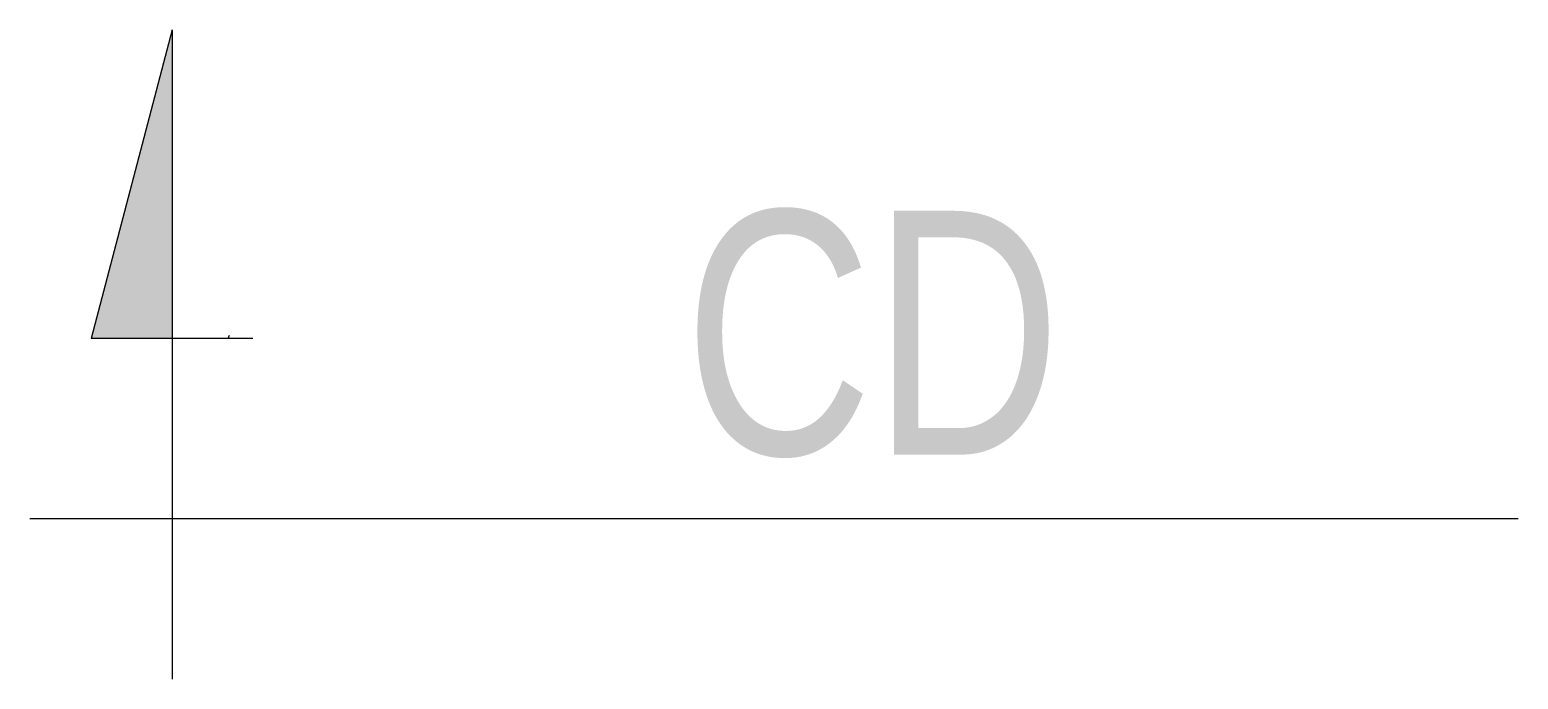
# Model space of a CAD drawing. Extents: x 14.9 to 23.44, y -27.35 to -23.62.
import ezdxf
from ezdxf.enums import TextEntityAlignment as Align

# ---------------------------------------------------------------- set-up
doc = ezdxf.new("R2010")
doc.units = 0
doc.header["$MEASUREMENT"] = 0
doc.layers.get('0').update_dxf_attribs({"linetype": 'CONTINUOUS'})
doc.styles.add('2', font='vn_vni.shx', dxfattribs={"width": 0.8, "height": 2})

msp = doc.modelspace()

# ---------------------------------------------------------------- linework, layer by layer
for p, q in [((15.7177, -23.62), (15.2536, -25.3928)), ((15.7177, -23.62), (15.7177, -27.3489)), ((16.1818, -25.3928), (15.2536, -25.3928)), ((16.0397, -25.3928), (16.0484, -25.3725)), ((14.9013, -26.4267), (23.4439, -26.4267))]:
    msp.add_line(p, q)
msp.add_solid([(15.2536, -25.3928), (15.7177, -25.3928), (15.7177, -23.62)])

# ---------------------------------------------------------------- texts
at = {"style": '2', "width": 0.8}
msp.add_attdef('CD', text='', height=1.4, dxfattribs=at).set_placement((19.7386, -26.4794), align=Align.BOTTOM_CENTER)

doc.saveas('drawing.dxf')
